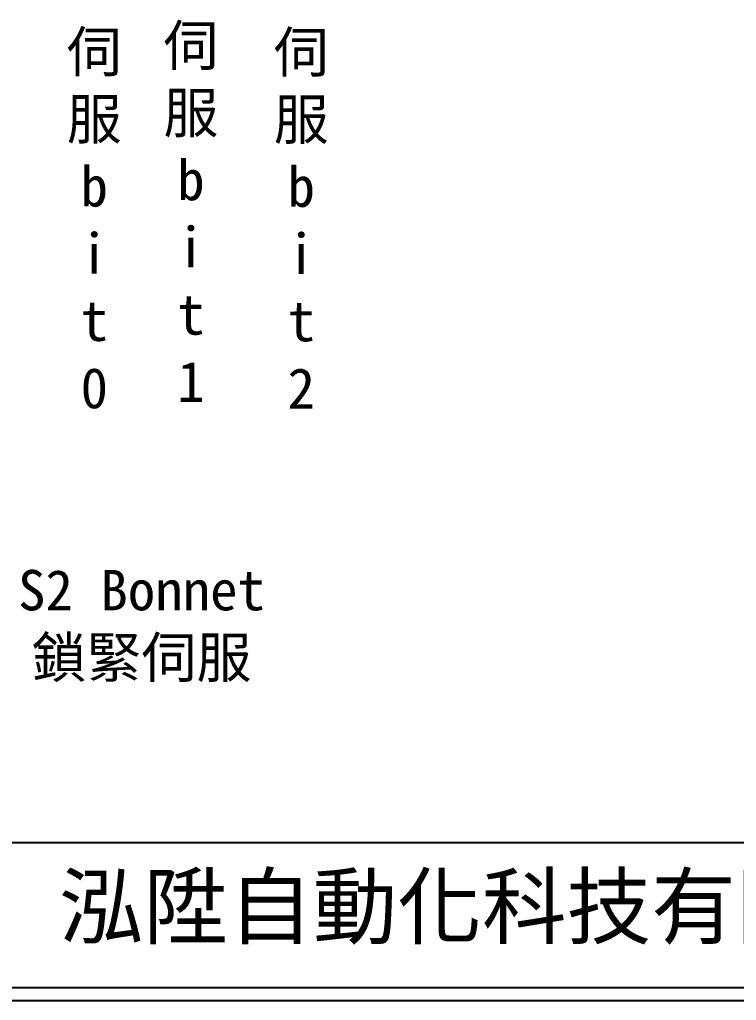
# Model space of a CAD drawing. Extents: x 926 to 1213, y -211 to -7.
# Drawn here: x 960.5 to 1029.9, y -211.2 to -116.4 of the extents above; entities that cross this region are included whole.
import ezdxf

# ---------------------------------------------------------------- set-up
doc = ezdxf.new("R2010")
doc.units = 0
doc.layers.add('圖框層', color=7, linetype='CONTINUOUS')
doc.layers.add('標尺寸層', color=3, linetype='CONTINUOUS')
doc.styles.add('CNS', font='romanc.shx', dxfattribs={"bigfont": 'chineset.shx'})
doc.styles.add('STSL', font='KAIU.TTF')

msp = doc.modelspace()

# ---------------------------------------------------------------- linework, layer by layer
at = {"layer": '圖框層', "color": 7}
for p, q in [((926.992, -195.969), (1211.493, -195.969)), ((926.992, -209.969), (1211.493, -209.969)), ((925.742, -211.218), (1212.742, -211.218))]:
    msp.add_line(p, q, dxfattribs=at)

# ---------------------------------------------------------------- texts
at = {"layer": '圖框層', "color": 4, "style": 'STSL'}
msp.add_text('泓陞自動化科技有限公司', height=6, dxfattribs=at).set_placement((964.346, -205.142))
at = {"layer": '標尺寸層', "color": 7, "char_height": 3.9, "attachment_point": 5, "style": 'CNS'}
for s, insert, width in [('{\\fDFKai-SB|b0|i0|c136|p65;伺服\\Pb\\Pi\\Pt\\P1}', (977.119, -135.166), 8.6627), ('{\\fDFKai-SB|b0|i0|c136|p65;伺服\\Pb\\Pi\\Pt\\P0}', (967.77, -135.807), 8.6627), ('{\\fDFKai-SB|b0|i0|c136|p65;伺服\\Pb\\Pi\\Pt\\P2}', (987.79, -135.807), 8.6627), ('{\\fDFKai-SB|b0|i0|c136|p65;S2 Bonnet鎖緊伺服}', (972.335, -175.039), 27.75824)]:
    msp.add_mtext(s, dxfattribs=dict(at, insert=insert, width=width))

doc.saveas('drawing.dxf')
